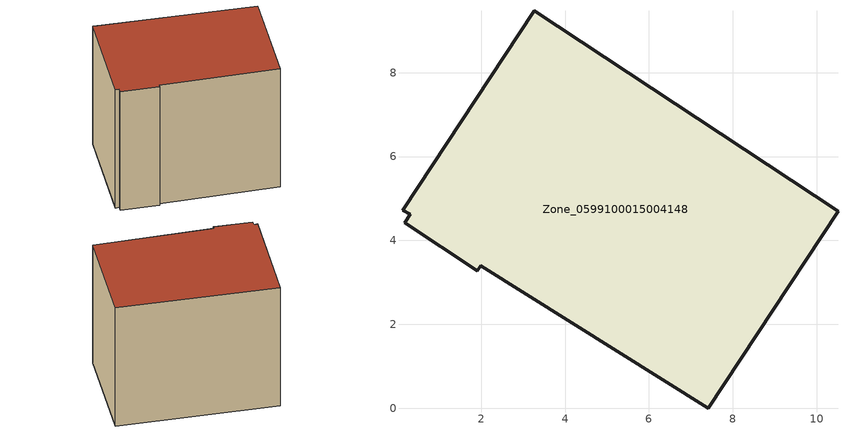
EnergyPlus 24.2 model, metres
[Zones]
Zone_0599100015004148
 floor ground (C_G): 1.91,3.28 0.17,4.43 0.3,4.62 0.12,4.72 3.26,9.48 10.51,4.7 7.41,0 1.98,3.4 z0.77
 wall outside (C_F): 10.51,4.7 3.26,9.48 0.12,4.72 0.3,4.62 0.17,4.43 1.91,3.28 1.98,3.4 7.41,0 10.51,4.7 z0.77:8.3
 roof outside (C_R): 0.17,4.43 1.91,3.28 1.98,3.4 7.41,0 10.51,4.7 3.26,9.48 0.12,4.72 0.3,4.62 z8.3
[BUILDING]
Pand.0599100015004148: North Axis=0; Terrain=City; Loads Convergence Tolerance Value=0.04; Temperature Convergence Tolerance Value=0.4; Solar Distribution=FullExterior; Maximum Number of Warmup Days=25; Minimum Number of Warmup Days=1
[Site:Location]
Rotterdam.The.Hague.AP_ZH_NLD Design_Conditions: Latitude=51.96; Longitude=4.45; Time Zone=1; Elevation=-4.5
[SITE:GROUNDTEMPERATURE:BUILDINGSURFACE]
18, 18, 18, 18, 18, 18, 18, 18, 18, 18, 18, 18
[MATERIAL] Thermal Absorptance=0.9; Solar Absorptance=0.7; Visible Absorptance=0.7
Name | Roughness | Thickness | Conductivity | Density | Specific Heat
G.TI.1975-1991 | MediumSmooth | 0.15 | 0.288461 | 540 | 1210
F.TI.1975-1991 | Rough | 0.3 | 0.230769 | 1920 | 840
R.TI.1975-1991 | MediumRough | 0.2 | 0.153846 | 1500 | 1000
[CONSTRUCTION]
C_G: G.TI.1975-1991
C_F: F.TI.1975-1991
C_R: R.TI.1975-1991
[ZONE]
Zone_0599100015004148: Type=1; Multiplier=1; Ceiling Height=Autocalculate; Volume=Autocalculate; Floor Area=autocalculate; Part of Total Floor Area=Yes
[ZONEINFILTRATION:DESIGNFLOWRATE]
Infil_Zone_0599100015004148: Zone or ZoneList or Space or SpaceList=Zone_0599100015004148; Schedule=AlwaysOn; Design Flow Rate Calculation Method=Flow/Area; Flow Rate per Floor Area=0.003; Constant Term Coefficient=1; Temperature Term Coefficient=0; Velocity Term Coefficient=0; Velocity Squared Term Coefficient=0
[HVACTEMPLATE:ZONE:IDEALLOADSAIRSYSTEM]
Zone_0599100015004148: Maximum Heating Supply Air Temperature=50; Minimum Cooling Supply Air Temperature=13; Maximum Heating Supply Air Humidity Ratio=0.0156; Minimum Cooling Supply Air Humidity Ratio=0.0077; Heating Limit=NoLimit; Cooling Limit=NoLimit; Dehumidification Control Type=ConstantSensibleHeatRatio; Cooling Sensible Heat Ratio=0.7; Dehumidification Setpoint=60; Humidification Control Type=None; Humidification Setpoint=30; Outdoor Air Method=None; Outdoor Air Flow Rate per Person=0.00944; Outdoor Air Flow Rate per Zone Floor Area=0; Outdoor Air Flow Rate per Zone=0; Demand Controlled Ventilation Type=None; Outdoor Air Economizer Type=NoEconomizer; Heat Recovery Type=None; Sensible Heat Recovery Effectiveness=0.7; Latent Heat Recovery Effectiveness=0.65
[ZONECONTROL:THERMOSTAT]
ThermostatControl_Zone_0599100015004148: Zone or ZoneList=Zone_0599100015004148; Control Type Schedule=DualSetpointControlType; Control 1=Thermostat_Zone_0599100015004148; Temperature Difference Between Cutout And Setpoint=0
[THERMOSTATSETPOINT:DUALSETPOINT]
Thermostat_Zone_0599100015004148: Heating Setpoint Temperature Schedule=HeatingSetpoint_Zone_0599100015004148; Cooling Setpoint Temperature Schedule=CoolingSetpoint_Zone_0599100015004148
[SCHEDULE:COMPACT]
HeatingSetpoint_Zone_0599100015004148: Through: 12/31, For: AllDays, Until: 24:00, 21
CoolingSetpoint_Zone_0599100015004148: Through: 12/31, For: AllDays, Until: 24:00, 24
DualSetpointControlType: Through: 12/31, For: AllDays, Until: 24:00, 4
AlwaysOn: Through: 12/31, For: AllDays, Until: 24:00, 1
